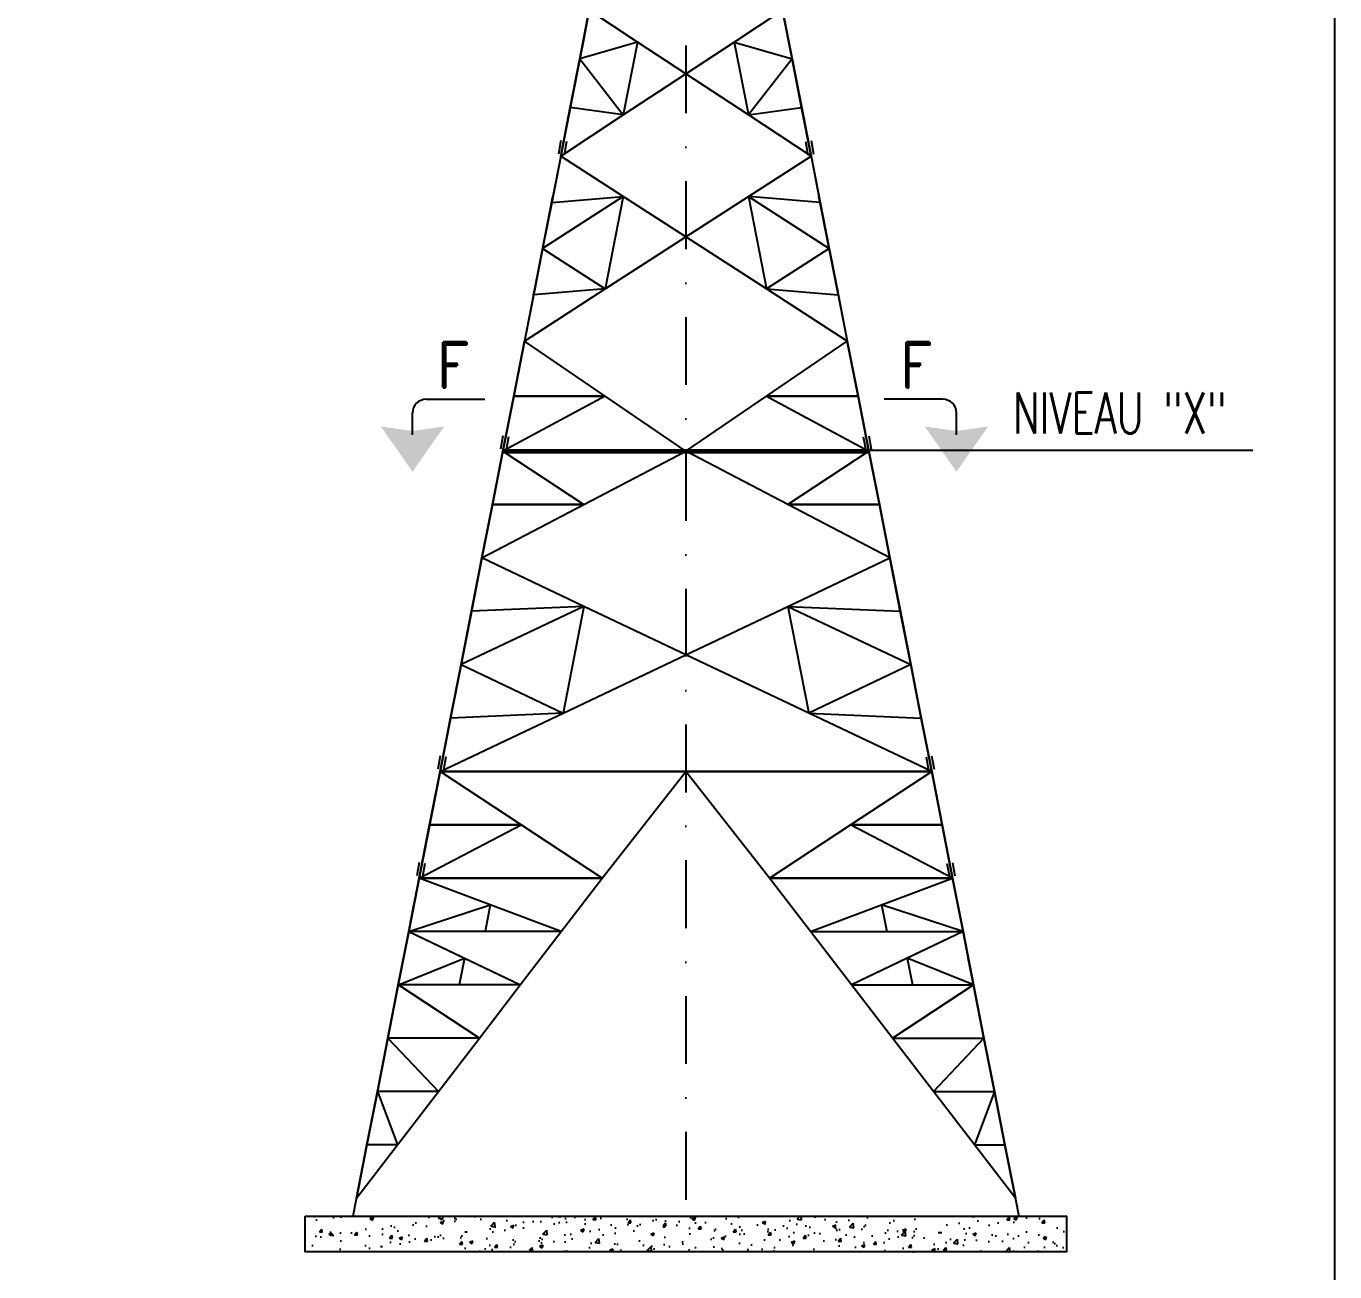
# Model space of a CAD drawing. Extents: x 533388 to 549608, y -20540 to -9060.
# Drawn here: x 547679 to 549608, y -17100 to -15265 of the extents above; entities that cross this region are included whole.
import ezdxf
from ezdxf.enums import TextEntityAlignment as Align

# ---------------------------------------------------------------- set-up
doc = ezdxf.new("R2010")
doc.units = 0
doc.header["$LTSCALE"] = 200
doc.header["$MEASUREMENT"] = 0
doc.linetypes.add('DASHDOT', pattern=[1, 0.5, -0.25, 0, -0.25])
doc.layers.get('0').update_dxf_attribs({"linetype": 'CONTINUOUS'})
for name, color, linetype in [('LS', 7, 'CONTINUOUS'), ('LSP', 3, 'CONTINUOUS'), ('MZ', 6, 'DASHDOT')]:
    doc.layers.add(name, color=color, linetype=linetype)
doc.styles.add('RD', font='ROMAND8.SHX', dxfattribs={"width": 0.7})
doc.styles.add('RS', font='ROMANS8.shx', dxfattribs={"width": 0.7})

msp = doc.modelspace()

# ---------------------------------------------------------------- hatches: boundary and pattern name
at = {"layer": 'LS'}
h = msp.add_hatch(dxfattribs=at)
h.set_pattern_fill('AR-CONC', color=3, scale=7.200107, style=0)
h.set_pattern_definition([(50, (525574.087, -21570.626), (51.6435, -4.51822), [5.40008, -59.40088]), (355, (525574.087, -21570.626), (-9.99024, 54.15864), [4.32006, -47.5207]), (100.4514, (525578.39, -21571.003), (41.65329, 49.64038), [4.58936, -50.48298]), (46.1842, (525574.087, -21556.226), (76.8425, -11.91755), [8.10012, -89.10132]), (96.6356, (525580.49, -21557.22), (67.29671, 70.13753), [6.88404, -75.72446]), (351.1842, (525574.09, -21556.226), (67.29666, 70.13758), [6.4801, -71.28106]), (21, (525581.287, -21559.826), (42.977945, -28.98899), [5.40008, -59.40088]), (326, (525581.287, -21559.826), (17.51896, 52.21158), [4.32006, -47.5207]), (71.4514, (525584.87, -21562.24), (60.49693, 23.22254), [4.58936, -50.48298]), (37.5, (525574.087, -21570.626), (0.875523, 23.968713), [0, -46.944696, 0, -48.240715, 0, -47.700707]), (7.5, (525574.087, -21570.626), (18.941288, 28.398064), [0, -27.504408, 0, -45.86468, 0, -18.18027]), (327.5, (525558.03, -21570.626), (38.435785, -1.623975), [0, -18.000267, 0, -56.160833, 0, -74.521105]), (317.5, (525550.83, -21570.626), (41.990027, 7.207666), [0, -23.400347, 0, -37.296553, 0, -52.920785])])
h.paths.add_polyline_path([(549212.302, -17018.529), (548090.537, -17018.529), (548090.537, -17071.011), (549212.302, -17071.011)])

# ---------------------------------------------------------------- linework, layer by layer
at = {"color": 3, "const_width": 6.667}
msp.add_lwpolyline([(548381.717, -15891.462), (548921.122, -15891.462)], dxfattribs=at)
at = {"layer": 'LS', "color": 6, "ltscale": 0.01}
for p, q in [((548495.058, -15313.333), (548509.101, -15241.702)), ((548495.058, -15313.333), (548509.101, -15241.702)), ((548509.101, -15241.702), (548499.931, -15288.495)), ((548509.101, -15241.702), (548499.931, -15288.495)), ((548580.26, -15288.495), (548509.101, -15241.702)), ((548580.26, -15288.495), (548509.101, -15241.702)), ((548722.579, -15288.495), (548793.738, -15241.702)), ((548722.579, -15288.495), (548793.738, -15241.702)), ((548807.781, -15313.333), (548793.738, -15241.702)), ((548807.781, -15313.333), (548793.738, -15241.702)), ((548793.738, -15241.702), (548802.908, -15288.495)), ((548793.738, -15241.702), (548802.908, -15288.495)), ((548499.931, -15288.495), (548478.866, -15395.915)), ((548499.931, -15288.495), (548478.866, -15395.915)), ((548499.931, -15288.495), (548490.761, -15335.289)), ((548499.931, -15288.495), (548490.761, -15335.289)), ((548580.26, -15288.495), (548495.058, -15313.333)), ((548580.26, -15288.495), (548495.058, -15313.333)), ((548495.058, -15313.333), (548499.931, -15288.495)), ((548495.058, -15313.333), (548499.931, -15288.495)), ((548580.26, -15288.495), (548559.195, -15395.915)), ((548580.26, -15288.495), (548559.195, -15395.915)), ((548651.419, -15335.289), (548580.26, -15288.495)), ((548651.419, -15335.289), (548580.26, -15288.495)), ((548651.419, -15335.289), (548722.579, -15288.495)), ((548651.419, -15335.289), (548722.579, -15288.495)), ((548722.579, -15288.495), (548807.781, -15313.333)), ((548722.579, -15288.495), (548807.781, -15313.333)), ((548722.579, -15288.495), (548743.643, -15395.915)), ((548722.579, -15288.495), (548743.643, -15395.915)), ((548807.781, -15313.333), (548802.908, -15288.495)), ((548807.781, -15313.333), (548802.908, -15288.495)), ((548802.908, -15288.495), (548823.973, -15395.915)), ((548802.908, -15288.495), (548823.973, -15395.915)), ((548802.908, -15288.495), (548812.078, -15335.289)), ((548802.908, -15288.495), (548812.078, -15335.289)), ((548495.058, -15313.333), (548478.866, -15395.915)), ((548495.058, -15313.333), (548478.866, -15395.915)), ((548481.015, -15384.911), (548495.058, -15313.333)), ((548481.015, -15384.911), (548495.058, -15313.333)), ((548495.058, -15313.333), (548559.195, -15395.915)), ((548495.058, -15313.333), (548559.195, -15395.915)), ((548807.781, -15313.333), (548743.643, -15395.915)), ((548807.781, -15313.333), (548743.643, -15395.915)), ((548807.781, -15313.333), (548823.973, -15395.915)), ((548807.781, -15313.333), (548823.973, -15395.915)), ((548821.824, -15384.911), (548807.781, -15313.333)), ((548821.824, -15384.911), (548807.781, -15313.333)), ((548490.761, -15335.289), (548478.866, -15395.915)), ((548490.761, -15335.289), (548478.866, -15395.915)), ((548559.195, -15395.915), (548651.419, -15335.289)), ((548559.195, -15395.915), (548651.419, -15335.289)), ((548743.643, -15395.915), (548651.419, -15335.289)), ((548743.643, -15395.915), (548651.419, -15335.289)), ((548812.078, -15335.289), (548823.973, -15395.915)), ((548812.078, -15335.289), (548823.973, -15395.915)), ((548466.971, -15456.542), (548481.015, -15384.911)), ((548466.971, -15456.542), (548481.015, -15384.911)), ((548481.015, -15384.911), (548478.866, -15395.915)), ((548481.015, -15384.911), (548478.866, -15395.915)), ((548559.195, -15395.915), (548481.015, -15384.911)), ((548559.195, -15395.915), (548481.015, -15384.911)), ((548743.643, -15395.915), (548821.824, -15384.911)), ((548743.643, -15395.915), (548821.824, -15384.911)), ((548821.824, -15384.911), (548823.973, -15395.915)), ((548821.824, -15384.911), (548823.973, -15395.915)), ((548835.867, -15456.542), (548821.824, -15384.911)), ((548835.867, -15456.542), (548821.824, -15384.911)), ((548466.971, -15456.542), (548559.195, -15395.915)), ((548466.971, -15456.542), (548559.195, -15395.915)), ((548478.866, -15395.915), (548466.971, -15456.542)), ((548478.866, -15395.915), (548466.971, -15456.542)), ((548835.867, -15456.542), (548743.643, -15395.915)), ((548835.867, -15456.542), (548743.643, -15395.915)), ((548823.973, -15395.915), (548835.867, -15456.542)), ((548823.973, -15395.915), (548835.867, -15456.542)), ((548467.067, -15433.788), (548463.558, -15453.469)), ((548475.321, -15435.26), (548471.812, -15454.941)), ((548827.518, -15435.26), (548831.027, -15454.941)), ((548835.772, -15433.788), (548839.281, -15453.469)), ((548466.971, -15456.542), (548453.609, -15524.662)), ((548466.971, -15456.542), (548453.609, -15524.662)), ((548466.971, -15456.542), (548455.339, -15516.069)), ((548466.971, -15456.542), (548455.339, -15516.069)), ((548559.195, -15516.069), (548466.971, -15456.542)), ((548559.195, -15516.069), (548466.971, -15456.542)), ((548743.643, -15516.069), (548835.867, -15456.542)), ((548743.643, -15516.069), (548835.867, -15456.542)), ((548835.867, -15456.542), (548849.229, -15524.662)), ((548835.867, -15456.542), (548849.229, -15524.662)), ((548835.867, -15456.542), (548847.5, -15516.069)), ((548835.867, -15456.542), (548847.5, -15516.069)), ((548428.615, -15652.309), (548455.339, -15516.069)), ((548428.615, -15652.309), (548455.339, -15516.069)), ((548559.195, -15516.069), (548440.3, -15592.782)), ((548559.195, -15516.069), (548440.3, -15592.782)), ((548455.339, -15516.069), (548440.3, -15592.782)), ((548455.339, -15516.069), (548440.3, -15592.782)), ((548455.339, -15516.069), (548443.653, -15575.543)), ((548455.339, -15516.069), (548443.653, -15575.543)), ((548453.609, -15524.662), (548559.195, -15516.069)), ((548453.609, -15524.662), (548559.195, -15516.069)), ((548453.609, -15524.662), (548455.339, -15516.069)), ((548453.609, -15524.662), (548455.339, -15516.069)), ((548559.195, -15516.069), (548532.471, -15652.309)), ((548559.195, -15516.069), (548532.471, -15652.309)), ((548651.419, -15575.543), (548559.195, -15516.069)), ((548651.419, -15575.543), (548559.195, -15516.069)), ((548651.419, -15575.543), (548743.643, -15516.069)), ((548651.419, -15575.543), (548743.643, -15516.069)), ((548849.229, -15524.662), (548743.643, -15516.069)), ((548849.229, -15524.662), (548743.643, -15516.069)), ((548743.643, -15516.069), (548862.539, -15592.782)), ((548743.643, -15516.069), (548862.539, -15592.782)), ((548743.643, -15516.069), (548770.367, -15652.309)), ((548743.643, -15516.069), (548770.367, -15652.309)), ((548849.229, -15524.662), (548847.5, -15516.069)), ((548849.229, -15524.662), (548847.5, -15516.069)), ((548847.5, -15516.069), (548862.539, -15592.782)), ((548847.5, -15516.069), (548862.539, -15592.782)), ((548874.224, -15652.309), (548847.5, -15516.069)), ((548874.224, -15652.309), (548847.5, -15516.069)), ((548847.5, -15516.069), (548859.185, -15575.543)), ((548847.5, -15516.069), (548859.185, -15575.543)), ((548453.609, -15524.662), (548440.3, -15592.782)), ((548453.609, -15524.662), (548440.3, -15592.782)), ((548849.229, -15524.662), (548862.539, -15592.782)), ((548849.229, -15524.662), (548862.539, -15592.782)), ((548443.653, -15575.543), (548428.615, -15652.309)), ((548443.653, -15575.543), (548428.615, -15652.309)), ((548532.471, -15652.309), (548651.419, -15575.543)), ((548532.471, -15652.309), (548651.419, -15575.543)), ((548770.367, -15652.309), (548651.419, -15575.543)), ((548770.367, -15652.309), (548651.419, -15575.543)), ((548859.185, -15575.543), (548874.224, -15652.309)), ((548859.185, -15575.543), (548874.224, -15652.309)), ((548440.3, -15592.782), (548426.938, -15660.902)), ((548440.3, -15592.782), (548426.938, -15660.902)), ((548440.3, -15592.782), (548428.615, -15652.309)), ((548440.3, -15592.782), (548428.615, -15652.309)), ((548440.3, -15592.782), (548532.471, -15652.309)), ((548440.3, -15592.782), (548532.471, -15652.309)), ((548862.539, -15592.782), (548770.367, -15652.309)), ((548862.539, -15592.782), (548770.367, -15652.309)), ((548862.539, -15592.782), (548874.224, -15652.309)), ((548862.539, -15592.782), (548874.224, -15652.309)), ((548862.539, -15592.782), (548875.901, -15660.902)), ((548862.539, -15592.782), (548875.901, -15660.902)), ((548413.576, -15729.022), (548532.471, -15652.309)), ((548413.576, -15729.022), (548532.471, -15652.309)), ((548428.615, -15652.309), (548413.576, -15729.022)), ((548428.615, -15652.309), (548413.576, -15729.022)), ((548532.471, -15652.309), (548426.938, -15660.902)), ((548532.471, -15652.309), (548426.938, -15660.902)), ((548426.938, -15660.902), (548428.615, -15652.309)), ((548426.938, -15660.902), (548428.615, -15652.309)), ((548770.367, -15652.309), (548875.901, -15660.902)), ((548770.367, -15652.309), (548875.901, -15660.902)), ((548889.263, -15729.022), (548770.367, -15652.309)), ((548889.263, -15729.022), (548770.367, -15652.309)), ((548875.901, -15660.902), (548874.224, -15652.309)), ((548875.901, -15660.902), (548874.224, -15652.309)), ((548874.224, -15652.309), (548889.263, -15729.022)), ((548874.224, -15652.309), (548889.263, -15729.022)), ((548426.938, -15660.902), (548413.576, -15729.022)), ((548426.938, -15660.902), (548413.576, -15729.022)), ((548875.901, -15660.902), (548889.263, -15729.022)), ((548875.901, -15660.902), (548889.263, -15729.022)), ((548397.646, -15810.242), (548413.576, -15729.022)), ((548397.646, -15810.242), (548413.576, -15729.022)), ((548413.576, -15729.022), (548397.646, -15810.242)), ((548413.576, -15729.022), (548397.646, -15810.242)), ((548532.471, -15810.242), (548413.576, -15729.022)), ((548532.471, -15810.242), (548413.576, -15729.022)), ((548770.367, -15810.242), (548889.263, -15729.022)), ((548770.367, -15810.242), (548889.263, -15729.022)), ((548905.193, -15810.242), (548889.263, -15729.022)), ((548905.193, -15810.242), (548889.263, -15729.022)), ((548889.263, -15729.022), (548905.193, -15810.242)), ((548889.263, -15729.022), (548905.193, -15810.242)), ((548532.471, -15810.242), (548381.717, -15891.462)), ((548532.471, -15810.242), (548381.717, -15891.462)), ((548397.646, -15810.242), (548381.717, -15891.462)), ((548397.646, -15810.242), (548381.717, -15891.462)), ((548381.717, -15891.462), (548397.646, -15810.242)), ((548381.717, -15891.462), (548397.646, -15810.242)), ((548397.646, -15810.242), (548381.717, -15891.462)), ((548397.646, -15810.242), (548381.717, -15891.462)), ((548397.646, -15810.242), (548532.471, -15810.242)), ((548532.471, -15810.242), (548397.646, -15810.242)), ((548651.419, -15891.462), (548532.471, -15810.242)), ((548651.419, -15891.462), (548532.471, -15810.242)), ((548651.419, -15891.462), (548770.367, -15810.242)), ((548651.419, -15891.462), (548770.367, -15810.242)), ((548770.367, -15810.242), (548905.193, -15810.242)), ((548905.193, -15810.242), (548770.367, -15810.242)), ((548770.367, -15810.242), (548921.122, -15891.462)), ((548770.367, -15810.242), (548921.122, -15891.462)), ((548905.193, -15810.242), (548921.122, -15891.462)), ((548905.193, -15810.242), (548921.122, -15891.462)), ((548921.122, -15891.462), (548905.193, -15810.242)), ((548921.122, -15891.462), (548905.193, -15810.242)), ((548905.193, -15810.242), (548921.122, -15891.462)), ((548905.193, -15810.242), (548921.122, -15891.462)), ((548381.812, -15868.708), (548378.303, -15888.389)), ((548921.026, -15868.708), (548924.536, -15888.389)), ((548390.066, -15870.18), (548386.557, -15889.861)), ((548912.773, -15870.18), (548916.282, -15889.861)), ((548381.717, -15891.462), (548366.311, -15970.062)), ((548381.717, -15891.462), (548366.311, -15970.062)), ((548366.311, -15970.062), (548381.717, -15891.462)), ((548366.311, -15970.062), (548381.717, -15891.462)), ((548381.717, -15891.462), (548366.311, -15970.062)), ((548381.717, -15891.462), (548366.311, -15970.062)), ((548381.717, -15891.462), (548501.136, -15970.062)), ((548381.717, -15891.462), (548501.136, -15970.062)), ((548501.136, -15970.062), (548651.419, -15891.462)), ((548501.136, -15970.062), (548651.419, -15891.462)), ((548801.703, -15970.062), (548651.419, -15891.462)), ((548801.703, -15970.062), (548651.419, -15891.462)), ((548921.122, -15891.462), (548801.703, -15970.062)), ((548921.122, -15891.462), (548801.703, -15970.062)), ((548921.122, -15891.462), (548936.528, -15970.062)), ((548921.122, -15891.462), (548936.528, -15970.062)), ((548936.528, -15970.062), (548921.122, -15891.462)), ((548936.528, -15970.062), (548921.122, -15891.462)), ((548921.122, -15891.462), (548936.528, -15970.062)), ((548921.122, -15891.462), (548936.528, -15970.062)), ((548350.905, -16048.662), (548366.311, -15970.062)), ((548350.905, -16048.662), (548366.311, -15970.062)), ((548350.905, -16048.662), (548501.136, -15970.062)), ((548350.905, -16048.662), (548501.136, -15970.062)), ((548366.311, -15970.062), (548350.905, -16048.662)), ((548366.311, -15970.062), (548350.905, -16048.662)), ((548366.311, -15970.062), (548501.136, -15970.062)), ((548501.136, -15970.062), (548366.311, -15970.062)), ((548801.703, -15970.062), (548936.528, -15970.062)), ((548936.528, -15970.062), (548801.703, -15970.062)), ((548951.933, -16048.662), (548801.703, -15970.062)), ((548951.933, -16048.662), (548801.703, -15970.062)), ((548951.933, -16048.662), (548936.528, -15970.062)), ((548951.933, -16048.662), (548936.528, -15970.062)), ((548936.528, -15970.062), (548951.933, -16048.662)), ((548936.528, -15970.062), (548951.933, -16048.662)), ((548335.5, -16127.262), (548350.905, -16048.662)), ((548335.5, -16127.262), (548350.905, -16048.662)), ((548350.905, -16048.662), (548336.915, -16119.926)), ((548350.905, -16048.662), (548336.915, -16119.926)), ((548501.136, -16119.926), (548350.905, -16048.662)), ((548501.136, -16119.926), (548350.905, -16048.662)), ((548801.703, -16119.926), (548951.933, -16048.662)), ((548801.703, -16119.926), (548951.933, -16048.662)), ((548967.339, -16127.262), (548951.933, -16048.662)), ((548967.339, -16127.262), (548951.933, -16048.662)), ((548951.933, -16048.662), (548965.924, -16119.926)), ((548951.933, -16048.662), (548965.924, -16119.926)), ((548336.915, -16119.926), (548306.103, -16277.126)), ((548336.915, -16119.926), (548306.103, -16277.126)), ((548336.915, -16119.926), (548320.042, -16205.862)), ((548336.915, -16119.926), (548320.042, -16205.862)), ((548501.136, -16119.926), (548320.042, -16205.862)), ((548501.136, -16119.926), (548320.042, -16205.862)), ((548336.915, -16119.926), (548322.924, -16191.243)), ((548336.915, -16119.926), (548322.924, -16191.243)), ((548501.136, -16119.926), (548335.5, -16127.262)), ((548501.136, -16119.926), (548335.5, -16127.262)), ((548335.5, -16127.262), (548336.915, -16119.926)), ((548335.5, -16127.262), (548336.915, -16119.926)), ((548501.136, -16119.926), (548470.325, -16277.126)), ((548501.136, -16119.926), (548470.325, -16277.126)), ((548651.419, -16191.243), (548501.136, -16119.926)), ((548651.419, -16191.243), (548501.136, -16119.926)), ((548651.419, -16191.243), (548801.703, -16119.926)), ((548651.419, -16191.243), (548801.703, -16119.926)), ((548801.703, -16119.926), (548967.339, -16127.262)), ((548801.703, -16119.926), (548967.339, -16127.262)), ((548801.703, -16119.926), (548982.797, -16205.862)), ((548801.703, -16119.926), (548982.797, -16205.862)), ((548801.703, -16119.926), (548832.514, -16277.126)), ((548801.703, -16119.926), (548832.514, -16277.126)), ((548967.339, -16127.262), (548965.924, -16119.926)), ((548967.339, -16127.262), (548965.924, -16119.926)), ((548965.924, -16119.926), (548982.797, -16205.862)), ((548965.924, -16119.926), (548982.797, -16205.862)), ((548965.924, -16119.926), (548996.735, -16277.126)), ((548965.924, -16119.926), (548996.735, -16277.126)), ((548965.924, -16119.926), (548979.915, -16191.243)), ((548965.924, -16119.926), (548979.915, -16191.243)), ((548320.042, -16205.862), (548335.5, -16127.262)), ((548320.042, -16205.862), (548335.5, -16127.262)), ((548982.797, -16205.862), (548967.339, -16127.262)), ((548982.797, -16205.862), (548967.339, -16127.262)), ((548322.924, -16191.243), (548306.103, -16277.126)), ((548322.924, -16191.243), (548306.103, -16277.126)), ((548470.325, -16277.126), (548651.419, -16191.243)), ((548470.325, -16277.126), (548651.419, -16191.243)), ((548832.514, -16277.126), (548651.419, -16191.243)), ((548832.514, -16277.126), (548651.419, -16191.243)), ((548979.915, -16191.243), (548996.735, -16277.126)), ((548979.915, -16191.243), (548996.735, -16277.126)), ((548304.636, -16284.462), (548320.042, -16205.862)), ((548304.636, -16284.462), (548320.042, -16205.862)), ((548320.042, -16205.862), (548306.103, -16277.126)), ((548320.042, -16205.862), (548306.103, -16277.126)), ((548320.042, -16205.862), (548470.325, -16277.126)), ((548320.042, -16205.862), (548470.325, -16277.126)), ((548982.797, -16205.862), (548832.514, -16277.126)), ((548982.797, -16205.862), (548832.514, -16277.126)), ((548982.797, -16205.862), (548996.735, -16277.126)), ((548982.797, -16205.862), (548996.735, -16277.126)), ((548998.203, -16284.462), (548982.797, -16205.862)), ((548998.203, -16284.462), (548982.797, -16205.862)), ((548289.231, -16363.062), (548470.325, -16277.126)), ((548289.231, -16363.062), (548470.325, -16277.126)), ((548306.103, -16277.126), (548289.231, -16363.062)), ((548306.103, -16277.126), (548289.231, -16363.062)), ((548289.231, -16363.062), (548304.636, -16284.462)), ((548289.231, -16363.062), (548304.636, -16284.462)), ((548306.103, -16277.126), (548304.636, -16284.462)), ((548306.103, -16277.126), (548304.636, -16284.462)), ((548470.325, -16277.126), (548304.636, -16284.462)), ((548470.325, -16277.126), (548304.636, -16284.462)), ((548832.514, -16277.126), (548998.203, -16284.462)), ((548832.514, -16277.126), (548998.203, -16284.462)), ((549013.608, -16363.062), (548832.514, -16277.126)), ((549013.608, -16363.062), (548832.514, -16277.126)), ((548996.735, -16277.126), (548998.203, -16284.462)), ((548996.735, -16277.126), (548998.203, -16284.462)), ((548996.735, -16277.126), (549013.608, -16363.062)), ((548996.735, -16277.126), (549013.608, -16363.062)), ((549013.608, -16363.062), (548998.203, -16284.462)), ((549013.608, -16363.062), (548998.203, -16284.462)), ((548289.326, -16340.308), (548285.817, -16359.989)), ((548297.58, -16341.78), (548294.071, -16361.461)), ((549005.259, -16341.78), (549008.768, -16361.461)), ((549013.512, -16340.308), (549017.022, -16359.989)), ((548289.231, -16363.062), (548258.419, -16520.262)), ((548289.231, -16363.062), (548258.419, -16520.262)), ((548273.825, -16441.662), (548289.231, -16363.062)), ((548273.825, -16441.662), (548289.231, -16363.062)), ((548289.231, -16363.062), (548273.825, -16441.662)), ((548289.231, -16363.062), (548273.825, -16441.662)), ((548289.231, -16363.062), (548409.96, -16363.062)), ((548289.231, -16363.062), (548409.96, -16363.062)), ((548289.231, -16363.062), (548349.595, -16363.062)), ((548289.231, -16363.062), (548349.595, -16363.062)), ((548289.231, -16363.062), (548349.595, -16363.062)), ((548408.703, -16441.662), (548289.231, -16363.062)), ((548408.703, -16441.662), (548289.231, -16363.062)), ((548289.231, -16363.062), (548470.325, -16363.062)), ((548470.325, -16363.062), (548289.231, -16363.062)), ((548289.231, -16363.062), (548409.96, -16363.062)), ((548289.231, -16363.062), (548409.96, -16363.062)), ((548289.231, -16363.062), (548349.595, -16363.062)), ((548289.231, -16363.062), (548349.595, -16363.062)), ((548289.231, -16363.062), (549013.608, -16363.062)), ((548349.595, -16363.062), (548409.96, -16363.062)), ((548349.595, -16363.062), (548409.96, -16363.062)), ((548409.96, -16363.062), (548530.69, -16363.062)), ((548409.96, -16363.062), (548530.69, -16363.062)), ((548409.96, -16363.062), (548470.325, -16363.062)), ((548409.96, -16363.062), (548470.325, -16363.062)), ((548470.325, -16363.062), (548530.69, -16363.062)), ((548470.325, -16363.062), (548530.69, -16363.062)), ((548470.325, -16363.062), (548651.419, -16363.062)), ((548651.419, -16363.062), (548470.325, -16363.062)), ((548528.122, -16520.262), (548651.419, -16363.062)), ((548528.122, -16520.262), (548651.419, -16363.062)), ((548530.69, -16363.062), (548651.419, -16363.062)), ((548530.69, -16363.062), (548651.419, -16363.062)), ((548530.69, -16363.062), (548651.419, -16363.062)), ((548530.69, -16363.062), (548651.419, -16363.062)), ((548774.717, -16520.262), (548651.419, -16363.062)), ((548774.717, -16520.262), (548651.419, -16363.062)), ((548651.419, -16363.062), (548832.514, -16363.062)), ((548832.514, -16363.062), (548651.419, -16363.062)), ((548772.149, -16363.062), (548651.419, -16363.062)), ((548772.149, -16363.062), (548651.419, -16363.062)), ((548651.419, -16363.062), (548772.149, -16363.062)), ((548651.419, -16363.062), (548772.149, -16363.062)), ((548832.514, -16363.062), (548772.149, -16363.062)), ((548832.514, -16363.062), (548772.149, -16363.062)), ((548892.879, -16363.062), (548772.149, -16363.062)), ((548892.879, -16363.062), (548772.149, -16363.062)), ((548832.514, -16363.062), (549013.608, -16363.062)), ((549013.608, -16363.062), (548832.514, -16363.062)), ((548892.879, -16363.062), (548832.514, -16363.062)), ((548892.879, -16363.062), (548832.514, -16363.062)), ((549013.608, -16363.062), (548892.879, -16363.062)), ((548892.879, -16363.062), (549013.608, -16363.062)), ((549013.608, -16363.062), (548892.879, -16363.062)), ((549013.608, -16363.062), (548892.879, -16363.062)), ((548953.243, -16363.062), (548892.879, -16363.062)), ((548953.243, -16363.062), (548892.879, -16363.062)), ((548894.136, -16441.662), (549013.608, -16363.062)), ((548894.136, -16441.662), (549013.608, -16363.062)), ((549013.608, -16363.062), (548953.243, -16363.062)), ((549013.608, -16363.062), (548953.243, -16363.062)), ((548953.243, -16363.062), (549013.608, -16363.062)), ((549013.608, -16363.062), (548953.243, -16363.062)), ((549013.608, -16363.062), (548953.243, -16363.062)), ((549013.608, -16363.062), (549044.419, -16520.262)), ((549013.608, -16363.062), (549044.419, -16520.262)), ((549029.014, -16441.662), (549013.608, -16363.062)), ((549029.014, -16441.662), (549013.608, -16363.062)), ((549013.608, -16363.062), (549029.014, -16441.662)), ((549013.608, -16363.062), (549029.014, -16441.662)), ((548258.419, -16520.262), (548408.703, -16441.662)), ((548258.419, -16520.262), (548408.703, -16441.662)), ((548258.419, -16520.262), (548273.825, -16441.662)), ((548258.419, -16520.262), (548273.825, -16441.662)), ((548258.419, -16520.262), (548273.825, -16441.662)), ((548258.419, -16520.262), (548273.825, -16441.662)), ((548273.825, -16441.662), (548258.419, -16520.262)), ((548273.825, -16441.662), (548258.419, -16520.262)), ((548273.825, -16441.662), (548408.703, -16441.662)), ((548408.703, -16441.662), (548273.825, -16441.662)), ((548528.122, -16520.262), (548408.703, -16441.662)), ((548528.122, -16520.262), (548408.703, -16441.662)), ((548774.717, -16520.262), (548894.136, -16441.662)), ((548774.717, -16520.262), (548894.136, -16441.662)), ((549044.419, -16520.262), (548894.136, -16441.662)), ((549044.419, -16520.262), (548894.136, -16441.662)), ((548894.136, -16441.662), (549029.014, -16441.662)), ((549029.014, -16441.662), (548894.136, -16441.662)), ((549044.419, -16520.262), (549029.014, -16441.662)), ((549044.419, -16520.262), (549029.014, -16441.662)), ((549044.419, -16520.262), (549029.014, -16441.662)), ((549044.419, -16520.262), (549029.014, -16441.662)), ((549029.014, -16441.662), (549044.419, -16520.262)), ((549029.014, -16441.662), (549044.419, -16520.262)), ((548258.515, -16497.508), (548255.006, -16517.189)), ((548266.769, -16498.98), (548263.26, -16518.661)), ((549036.07, -16498.98), (549039.579, -16518.661)), ((549044.324, -16497.508), (549047.833, -16517.189)), ((548243.014, -16598.862), (548258.419, -16520.262)), ((548258.419, -16520.262), (548243.014, -16598.862)), ((548243.014, -16598.862), (548258.419, -16520.262)), ((548258.419, -16520.262), (548243.014, -16598.862)), ((548258.419, -16520.262), (548250.717, -16559.562)), ((548258.419, -16520.262), (548250.717, -16559.562)), ((548258.419, -16520.262), (548393.245, -16520.262)), ((548258.419, -16520.262), (548393.245, -16520.262)), ((548393.245, -16520.262), (548258.419, -16520.262)), ((548258.419, -16520.262), (548393.245, -16520.262)), ((548393.245, -16520.262), (548258.419, -16520.262)), ((548393.245, -16520.262), (548258.419, -16520.262)), ((548258.419, -16520.262), (548393.245, -16520.262)), ((548393.245, -16520.262), (548258.419, -16520.262)), ((548363.174, -16559.548), (548258.468, -16520.244)), ((548363.174, -16559.548), (548258.517, -16520.262)), ((548528.122, -16520.262), (548393.245, -16520.262)), ((548528.122, -16520.262), (548393.245, -16520.262)), ((548393.245, -16520.262), (548528.122, -16520.262)), ((548528.122, -16520.262), (548393.245, -16520.262)), ((548467.757, -16598.862), (548528.122, -16520.262)), ((548467.757, -16598.862), (548528.122, -16520.262)), ((548774.717, -16520.262), (548909.594, -16520.262)), ((548774.717, -16520.262), (548909.594, -16520.262)), ((548774.717, -16520.262), (548909.594, -16520.262)), ((548909.594, -16520.262), (548774.717, -16520.262)), ((548835.081, -16598.862), (548774.717, -16520.262)), ((548835.081, -16598.862), (548774.717, -16520.262)), ((549044.419, -16520.262), (548909.594, -16520.262)), ((549044.419, -16520.262), (548909.594, -16520.262)), ((549044.419, -16520.262), (548909.594, -16520.262)), ((548909.594, -16520.262), (549044.419, -16520.262)), ((548909.594, -16520.262), (549044.419, -16520.262)), ((548909.594, -16520.262), (549044.419, -16520.262)), ((548909.594, -16520.262), (549044.419, -16520.262)), ((549044.419, -16520.262), (548909.594, -16520.262)), ((548939.664, -16559.548), (549044.37, -16520.244)), ((548939.664, -16559.548), (549044.322, -16520.262)), ((549059.825, -16598.862), (549044.419, -16520.262)), ((549044.419, -16520.262), (549059.825, -16598.862)), ((549044.419, -16520.262), (549052.122, -16559.562)), ((549059.825, -16598.862), (549044.419, -16520.262)), ((549044.419, -16520.262), (549059.825, -16598.862)), ((549044.419, -16520.262), (549052.122, -16559.562)), ((548243.014, -16598.862), (548250.717, -16559.562)), ((548250.717, -16559.562), (548243.014, -16598.862)), ((548243.014, -16598.862), (548250.717, -16559.562)), ((548250.717, -16559.562), (548243.014, -16598.862)), ((548250.717, -16559.562), (548243.014, -16598.862)), ((548250.717, -16559.562), (548243.014, -16598.862)), ((548243.117, -16598.834), (548363.174, -16559.548)), ((548243.117, -16598.834), (548363.174, -16559.548)), ((548363.174, -16559.548), (548355.422, -16598.834)), ((548363.174, -16559.548), (548355.422, -16598.834)), ((548467.779, -16598.834), (548363.174, -16559.548)), ((548467.779, -16598.834), (548363.174, -16559.548)), ((548835.06, -16598.834), (548939.664, -16559.548)), ((548835.06, -16598.834), (548939.664, -16559.548)), ((549059.722, -16598.834), (548939.664, -16559.548)), ((548939.664, -16559.548), (548947.417, -16598.834)), ((549059.722, -16598.834), (548939.664, -16559.548)), ((548939.664, -16559.548), (548947.417, -16598.834)), ((549059.825, -16598.862), (549052.122, -16559.562)), ((549052.122, -16559.562), (549059.825, -16598.862)), ((549059.825, -16598.862), (549052.122, -16559.562)), ((549052.122, -16559.562), (549059.825, -16598.862)), ((549052.122, -16559.562), (549059.825, -16598.862)), ((549052.122, -16559.562), (549059.825, -16598.862)), ((548227.608, -16677.462), (548243.014, -16598.862)), ((548243.014, -16598.862), (548227.608, -16677.462)), ((548227.608, -16677.462), (548243.014, -16598.862)), ((548243.014, -16598.862), (548227.608, -16677.462)), ((548243.014, -16598.862), (548235.311, -16638.162)), ((548243.014, -16598.862), (548235.311, -16638.162)), ((548243.117, -16598.834), (548407.436, -16677.405)), ((548243.117, -16598.834), (548407.436, -16677.405)), ((548355.422, -16598.834), (548243.117, -16598.834)), ((548243.117, -16598.834), (548325.251, -16638.119)), ((548355.422, -16598.834), (548243.117, -16598.834)), ((548243.117, -16598.834), (548325.251, -16638.119)), ((548467.779, -16598.834), (548355.422, -16598.834)), ((548467.779, -16598.834), (548355.422, -16598.834)), ((548407.393, -16677.462), (548467.757, -16598.862)), ((548407.393, -16677.462), (548467.757, -16598.862)), ((548835.06, -16598.834), (548947.417, -16598.834)), ((548835.06, -16598.834), (548947.417, -16598.834)), ((548895.446, -16677.462), (548835.081, -16598.862)), ((548895.446, -16677.462), (548835.081, -16598.862)), ((549059.722, -16598.834), (548895.402, -16677.405)), ((549059.722, -16598.834), (548895.402, -16677.405)), ((548947.417, -16598.834), (549059.722, -16598.834)), ((548947.417, -16598.834), (549059.722, -16598.834)), ((549059.722, -16598.834), (548977.588, -16638.119)), ((549059.722, -16598.834), (548977.588, -16638.119)), ((549075.231, -16677.462), (549059.825, -16598.862)), ((549059.825, -16598.862), (549075.231, -16677.462)), ((549059.825, -16598.862), (549067.528, -16638.162)), ((549075.231, -16677.462), (549059.825, -16598.862)), ((549059.825, -16598.862), (549075.231, -16677.462)), ((549059.825, -16598.862), (549067.528, -16638.162)), ((548227.608, -16677.462), (548235.311, -16638.162)), ((548235.311, -16638.162), (548227.608, -16677.462)), ((548227.608, -16677.462), (548235.311, -16638.162)), ((548235.311, -16638.162), (548227.608, -16677.462)), ((548235.311, -16638.162), (548227.608, -16677.462)), ((548235.311, -16638.162), (548227.608, -16677.462)), ((548227.717, -16677.405), (548325.251, -16638.119)), ((548227.717, -16677.405), (548325.251, -16638.119)), ((548325.251, -16638.119), (548317.551, -16677.405)), ((548325.251, -16638.119), (548317.551, -16677.405)), ((548325.251, -16638.119), (548407.436, -16677.405)), ((548325.251, -16638.119), (548407.436, -16677.405)), ((548977.588, -16638.119), (548895.402, -16677.405)), ((548977.588, -16638.119), (548895.402, -16677.405)), ((549075.122, -16677.405), (548977.588, -16638.119)), ((548977.588, -16638.119), (548985.288, -16677.405)), ((549075.122, -16677.405), (548977.588, -16638.119)), ((548977.588, -16638.119), (548985.288, -16677.405)), ((549075.231, -16677.462), (549067.528, -16638.162)), ((549067.528, -16638.162), (549075.231, -16677.462)), ((549075.231, -16677.462), (549067.528, -16638.162)), ((549067.528, -16638.162), (549075.231, -16677.462)), ((549067.528, -16638.162), (549075.231, -16677.462)), ((549067.528, -16638.162), (549075.231, -16677.462)), ((549075.231, -16677.462), (549067.528, -16638.162)), ((549067.528, -16638.162), (549075.231, -16677.462)), ((549075.231, -16677.462), (549067.528, -16638.162)), ((549067.528, -16638.162), (549075.231, -16677.462)), ((549067.528, -16638.162), (549075.231, -16677.462)), ((549067.528, -16638.162), (549075.231, -16677.462)), ((548227.608, -16677.462), (548212.203, -16756.062)), ((548227.608, -16677.462), (548212.203, -16756.062)), ((548212.203, -16756.062), (548227.608, -16677.462)), ((548227.608, -16677.462), (548212.203, -16756.062)), ((548212.203, -16756.062), (548227.608, -16677.462)), ((548227.608, -16677.462), (548212.203, -16756.062)), ((548347.093, -16755.977), (548227.717, -16677.405)), ((548227.717, -16677.405), (548347.093, -16755.977)), ((548347.093, -16755.977), (548227.717, -16677.405)), ((548227.717, -16677.405), (548347.093, -16755.977)), ((548317.551, -16677.405), (548227.717, -16677.405)), ((548317.551, -16677.405), (548227.717, -16677.405)), ((548407.436, -16677.405), (548317.551, -16677.405)), ((548407.436, -16677.405), (548317.551, -16677.405)), ((548347.028, -16756.062), (548407.393, -16677.462)), ((548347.028, -16756.062), (548407.393, -16677.462)), ((548895.402, -16677.405), (548985.288, -16677.405)), ((548895.402, -16677.405), (548985.288, -16677.405)), ((548955.811, -16756.062), (548895.446, -16677.462)), ((548955.811, -16756.062), (548895.446, -16677.462)), ((548955.811, -16756.062), (548895.446, -16677.462)), ((548955.811, -16756.062), (548895.446, -16677.462)), ((548955.745, -16755.977), (549075.122, -16677.405)), ((549075.122, -16677.405), (548955.745, -16755.977)), ((548955.745, -16755.977), (549075.122, -16677.405)), ((549075.122, -16677.405), (548955.745, -16755.977)), ((548985.288, -16677.405), (549075.122, -16677.405)), ((548985.288, -16677.405), (549075.122, -16677.405)), ((549075.231, -16677.462), (549090.636, -16756.062)), ((549075.231, -16677.462), (549090.636, -16756.062)), ((549090.636, -16756.062), (549075.231, -16677.462)), ((549075.231, -16677.462), (549090.636, -16756.062)), ((549090.636, -16756.062), (549075.231, -16677.462)), ((549075.231, -16677.462), (549090.636, -16756.062)), ((549075.231, -16677.462), (549090.636, -16756.062)), ((549075.231, -16677.462), (549090.636, -16756.062)), ((549090.636, -16756.062), (549075.231, -16677.462)), ((549075.231, -16677.462), (549090.636, -16756.062)), ((549090.636, -16756.062), (549075.231, -16677.462)), ((549075.231, -16677.462), (549090.636, -16756.062)), ((548212.203, -16756.062), (548196.797, -16834.662)), ((548212.203, -16756.062), (548196.797, -16834.662)), ((548196.797, -16834.662), (548212.203, -16756.062)), ((548212.203, -16756.062), (548196.797, -16834.662)), ((548196.797, -16834.662), (548212.203, -16756.062)), ((548212.203, -16756.062), (548196.797, -16834.662)), ((548347.093, -16755.977), (548212.317, -16755.977)), ((548212.317, -16755.977), (548286.751, -16834.548)), ((548212.317, -16755.977), (548286.751, -16834.548)), ((548347.093, -16755.977), (548212.317, -16755.977)), ((548212.317, -16755.977), (548286.751, -16834.548)), ((548212.317, -16755.977), (548286.751, -16834.548)), ((548286.663, -16834.662), (548347.028, -16756.062)), ((548286.663, -16834.662), (548347.028, -16756.062)), ((548955.745, -16755.977), (549090.522, -16755.977)), ((548955.745, -16755.977), (549090.522, -16755.977)), ((549016.176, -16834.662), (548955.811, -16756.062)), ((549016.176, -16834.662), (548955.811, -16756.062)), ((549016.176, -16834.662), (548955.811, -16756.062)), ((549016.176, -16834.662), (548955.811, -16756.062)), ((549090.522, -16755.977), (549016.088, -16834.548)), ((549090.522, -16755.977), (549016.088, -16834.548)), ((549090.522, -16755.977), (549016.088, -16834.548)), ((549090.522, -16755.977), (549016.088, -16834.548)), ((549090.636, -16756.062), (549106.042, -16834.662)), ((549090.636, -16756.062), (549106.042, -16834.662)), ((549106.042, -16834.662), (549090.636, -16756.062)), ((549090.636, -16756.062), (549106.042, -16834.662)), ((549106.042, -16834.662), (549090.636, -16756.062)), ((549090.636, -16756.062), (549106.042, -16834.662)), ((549090.636, -16756.062), (549106.042, -16834.662)), ((549090.636, -16756.062), (549106.042, -16834.662)), ((549106.042, -16834.662), (549090.636, -16756.062)), ((549090.636, -16756.062), (549106.042, -16834.662)), ((549106.042, -16834.662), (549090.636, -16756.062)), ((549090.636, -16756.062), (549106.042, -16834.662)), ((548196.797, -16834.662), (548181.339, -16913.262)), ((548196.797, -16834.662), (548181.339, -16913.262)), ((548181.339, -16913.262), (548196.797, -16834.662)), ((548196.797, -16834.662), (548181.339, -16913.262)), ((548181.339, -16913.262), (548196.797, -16834.662)), ((548196.797, -16834.662), (548181.339, -16913.262)), ((548286.751, -16834.548), (548196.917, -16834.548)), ((548196.917, -16834.548), (548226.408, -16913.12)), ((548196.917, -16834.548), (548226.408, -16913.12)), ((548286.751, -16834.548), (548196.917, -16834.548)), ((548196.917, -16834.548), (548226.408, -16913.12)), ((548196.917, -16834.548), (548226.408, -16913.12)), ((548226.298, -16913.262), (548286.663, -16834.662)), ((548226.298, -16913.262), (548286.663, -16834.662)), ((549016.088, -16834.548), (549105.922, -16834.548)), ((549016.088, -16834.548), (549105.922, -16834.548)), ((549076.541, -16913.262), (549016.176, -16834.662)), ((549076.541, -16913.262), (549016.176, -16834.662)), ((549076.541, -16913.262), (549016.176, -16834.662)), ((549076.541, -16913.262), (549016.176, -16834.662)), ((549105.922, -16834.548), (549076.431, -16913.12)), ((549105.922, -16834.548), (549076.431, -16913.12)), ((549105.922, -16834.548), (549076.431, -16913.12)), ((549105.922, -16834.548), (549076.431, -16913.12)), ((549106.042, -16834.662), (549121.5, -16913.262)), ((549106.042, -16834.662), (549121.5, -16913.262)), ((549121.5, -16913.262), (549106.042, -16834.662)), ((549106.042, -16834.662), (549121.5, -16913.262)), ((549121.5, -16913.262), (549106.042, -16834.662)), ((549106.042, -16834.662), (549121.5, -16913.262)), ((549106.042, -16834.662), (549121.5, -16913.262)), ((549106.042, -16834.662), (549121.5, -16913.262)), ((549121.5, -16913.262), (549106.042, -16834.662)), ((549106.042, -16834.662), (549121.5, -16913.262)), ((549121.5, -16913.262), (549106.042, -16834.662)), ((549106.042, -16834.662), (549121.5, -16913.262)), ((548181.339, -16913.262), (548160.707, -17018.529)), ((548165.933, -16991.862), (548181.339, -16913.262)), ((548165.933, -16991.862), (548226.298, -16913.262)), ((548181.339, -16913.262), (548165.933, -16991.862)), ((548165.933, -16991.862), (548181.339, -16913.262)), ((548165.933, -16991.862), (548226.298, -16913.262)), ((548226.408, -16913.12), (548181.465, -16913.12)), ((548226.408, -16913.12), (548181.465, -16913.12)), ((548226.408, -16913.12), (548181.465, -16913.12)), ((548226.408, -16913.12), (548181.465, -16913.12)), ((549076.431, -16913.12), (549121.374, -16913.12)), ((549076.431, -16913.12), (549121.374, -16913.12)), ((549076.431, -16913.12), (549121.374, -16913.12)), ((549076.431, -16913.12), (549121.374, -16913.12)), ((549136.905, -16991.862), (549076.541, -16913.262)), ((549136.905, -16991.862), (549076.541, -16913.262)), ((549136.905, -16991.862), (549121.5, -16913.262)), ((549121.5, -16913.262), (549136.905, -16991.862)), ((549136.905, -16991.862), (549121.5, -16913.262)), ((549121.5, -16913.262), (549142.132, -17018.529))]:
    msp.add_line(p, q, dxfattribs=at)
at = {"layer": 'LS', "color": 6}
msp.add_line((548916.282, -15889.861), (549486.919, -15889.861), dxfattribs=at)
at = {"layer": 'LS', "color": 8}
msp.add_lwpolyline([(533387.578, -9060.123), (533387.578, -20540.123), (546107.578, -20540.123), (546107.578, -18940.123), (549607.578, -18940.123), (549607.578, -9060.123), (533387.578, -9060.123)], close=True, dxfattribs=at)
at = {"layer": 'LS', "color": 3}
msp.add_lwpolyline([(548090.537, -17018.529), (549212.302, -17018.529), (549212.302, -17071.011), (548090.537, -17071.011)], close=True, dxfattribs=at)
at = {"layer": 'LSP'}
for p, q in [((548268.59, -15814.899), (548355.257, -15814.899)), ((549030.071, -15814.899), (548943.405, -15814.899)), ((548248.59, -15866.994), (548248.59, -15834.899)), ((549050.071, -15866.994), (549050.071, -15834.899))]:
    msp.add_line(p, q, dxfattribs=at)
for centre, start, end in [((548268.59, -15834.899), 90, 180), ((549030.071, -15834.899), 0, 90)]:
    msp.add_arc(centre, 20, start, end, dxfattribs=at)
for points in [[(548248.59, -15921.565), (548201.923, -15854.899), (548248.59, -15861.565)], [(548248.59, -15921.565), (548295.257, -15854.899), (548248.59, -15861.565)], [(549050.071, -15921.565), (549003.405, -15854.899), (549050.071, -15861.565)], [(549050.071, -15921.565), (549096.738, -15854.899), (549050.071, -15861.565)]]:
    msp.add_solid(points, dxfattribs=at)
at = {"layer": 'MZ'}
msp.add_line((548651.419, -14293.02), (548651.419, -17018.529), dxfattribs=at)

# ---------------------------------------------------------------- texts
at = {"color": 7, "style": 'RS', "width": 0.7}
msp.add_text('NIVEAU "X"', height=60, dxfattribs=at).set_placement((549133.163, -15865.043))
at = {"layer": 'LS', "color": 3, "style": 'RD'}
for p in [(548308.107, -15764.045), (548990.555, -15764.045)]:
    msp.add_text('F', height=66.667, dxfattribs=at).set_placement(p, align=Align.MIDDLE)

doc.saveas('drawing.dxf')
